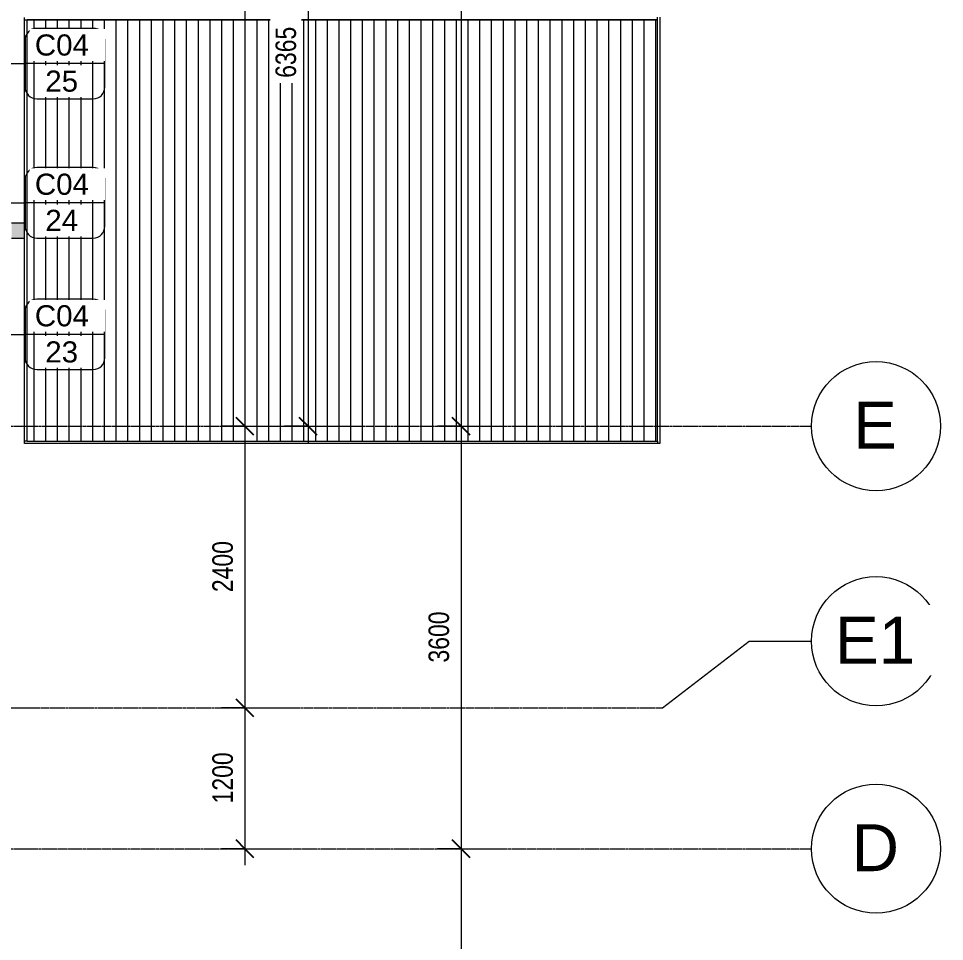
# Model space of a CAD drawing. Header units: millimetres. Extents: x -38576 to 20330, y -28812 to 13605.
# Drawn here: x 685 to 8578, y -12066 to -4203 of the extents above; entities that cross this region are included whole.
import ezdxf

# ---------------------------------------------------------------- set-up
doc = ezdxf.new("R2010")
doc.units = ezdxf.units.MM
doc.linetypes.add('Grid Line', pattern=[22.225, 12.7, -3.175, 3.175, -3.175])
for name, color, linetype, lineweight in [('A-ANNO-DIMS', 211, 'Continuous', 5), ('A-ANNO-DIMS-100', 211, 'Continuous', 5), ('A-ROOF', 132, 'Continuous', 9), ('A-ROOF-OTLN', 132, 'Continuous', 9), ('A-ROOF-PATT', 132, 'Continuous', 9), ('A-WALL-IDEN', 211, 'Continuous', 5), ('I-WALL', 2, 'Continuous', 9), ('S-GRID', 1, 'Continuous', 5), ('S-GRID-IDEN', 1, 'Continuous', 5)]:
    doc.layers.add(name, color=color, linetype=linetype, lineweight=lineweight)
doc.styles.add('Arial_1', font='arial.ttf', dxfattribs={"height": 400})
doc.styles.add('Arial_2', font='arial.ttf', dxfattribs={"width": 0.8, "height": 175})
doc.styles.add('Arial_3', font='arial.ttf', dxfattribs={"width": 0.9, "height": 120})
doc.styles.add('Arial_4', font='arial.ttf', dxfattribs={"height": 180})
doc.dimstyles.new('SVA_-_1_2mm_Arial', dxfattribs={"dimscale": 304.8, "dimtxt": 122.431128, "dimasz": 0.492126, "dimexe": 0.492126, "dimexo": 0.0625, "dimgap": 0.246063, "dimtad": 1, "dimdec": 0, "dimrnd": 5, "dimzin": 0, "dimdsep": 46, "dimtxsty": 'Arial_3', "dimblk1": 'OBLIQUE', "dimblk2": 'OBLIQUE', "dimsah": 1, "dimcen": 0.09, "dimdle": 0.492126, "dimazin": 0, "dimtfac": 1, "dimtdec": 4, "dimtix": 1, "dimtmove": 0, "dimatfit": 3, "dimfxl": 1.968504, "dimfxlon": 1, "dimtvp": 1, "dimtfill": 1, "dimtolj": 1, "dimtzin": 0, "dimarcsym": 2})
doc.dimstyles.new('SVA_Arc_Length-1_8mm_BLUE', dxfattribs={"dimscale": 304.8, "dimtxt": 178.545395, "dimasz": 0.492126, "dimexe": 0.656168, "dimexo": 0.0625, "dimgap": 0.164042, "dimtad": 1, "dimdec": 0, "dimrnd": 5, "dimzin": 0, "dimdsep": 46, "dimtxsty": 'Arial_2', "dimblk1": 'OBLIQUE', "dimblk2": 'OBLIQUE', "dimsah": 1, "dimcen": 0.09, "dimdle": 0.459318, "dimazin": 0, "dimtfac": 1, "dimtdec": 4, "dimtix": 1, "dimtmove": 0, "dimatfit": 3, "dimfxl": 1.148294, "dimfxlon": 1, "dimtvp": 1, "dimtfill": 1, "dimtolj": 1, "dimtzin": 0, "dimarcsym": 2})

# ---------------------------------------------------------------- blocks, each defined once
blk = doc.blocks.new('Grid - M_Grid Head - Circle-13408-Clerestory - Level')
at = {"layer": 'S-GRID-IDEN'}
blk.add_circle((0, 0), 5.5, dxfattribs=at)
blk = doc.blocks.new('DIMBLOCK22-Clerestory - Level')
at = {"layer": 'A-ANNO-DIMS-100'}
for p, q in [((2614.6, 1036.3), (2614.6, -7815.7)), ((2614.6, 896.3), (2414.6, 896.3)), ((2614.6, 896.3), (2964.6, 896.3)), ((2614.6, -7675.7), (2414.6, -7675.7)), ((2614.6, -7675.7), (2964.6, -7675.7))]:
    blk.add_line(p, q, dxfattribs=at)
at = {"layer": 'A-ANNO-DIMS-100', "lineweight": 25}
for p, q in [((2614.6, 896.3), (2539.6, 971.3)), ((2614.6, 896.3), (2689.6, 821.3)), ((2614.6, -7675.7), (2539.6, -7600.7)), ((2614.6, -7675.7), (2689.6, -7750.7))]:
    blk.add_line(p, q, dxfattribs=at)
at = {"layer": 'A-ANNO-DIMS-100', "color": 0, "insert": (2337.4, -3603.9), "char_height": 175, "width": 514.211, "attachment_point": 1, "rotation": 90, "line_spacing_factor": 0.941778, "style": 'Arial_2', "bg_fill": 3, "box_fill_scale": 1.25, "bg_fill_color": 256, "bg_fill_true_color": 13158600, "bg_fill_transparency": 0}
blk.add_mtext('8570', dxfattribs=at)
blk = doc.blocks.new('_Oblique')
at = {"color": 0, "linetype": 'ByBlock', "lineweight": -2}
blk.add_line((-0.5, -0.5), (0.5, 0.5), dxfattribs=at)
blk = doc.blocks.new('DIMBLOCK78-Clerestory - Level')
at = {"layer": 'A-ANNO-DIMS-100'}
for p, q in [((2614.6, -7535.7), (2614.6, -10075.7)), ((2614.6, -7675.7), (2414.6, -7675.7)), ((2614.6, -7675.7), (2964.6, -7675.7)), ((2614.6, -10075.7), (2414.6, -10075.7)), ((2614.6, -10075.7), (2964.6, -10075.7))]:
    blk.add_line(p, q, dxfattribs=at)
at = {"layer": 'A-ANNO-DIMS-100', "lineweight": 25}
for p, q in [((2614.6, -7675.7), (2539.6, -7600.7)), ((2614.6, -7675.7), (2689.6, -7750.7)), ((2614.6, -10075.7), (2539.6, -10000.7)), ((2614.6, -10075.7), (2689.6, -10150.7))]:
    blk.add_line(p, q, dxfattribs=at)
at = {"layer": 'A-ANNO-DIMS-100', "color": 0, "insert": (2337.4, -9089.9), "char_height": 175, "width": 514.211, "attachment_point": 1, "rotation": 90, "line_spacing_factor": 0.941778, "style": 'Arial_2', "bg_fill": 3, "box_fill_scale": 1.25, "bg_fill_color": 256, "bg_fill_true_color": 13158600, "bg_fill_transparency": 0}
blk.add_mtext('2400', dxfattribs=at)
blk = doc.blocks.new('DIMBLOCK79-Clerestory - Level')
at = {"layer": 'A-ANNO-DIMS-100', "lineweight": 25}
for p, q in [((2614.6, -10075.7), (2539.6, -10000.7)), ((2614.6, -10075.7), (2689.6, -10150.7)), ((2614.6, -11275.7), (2539.6, -11200.7)), ((2614.6, -11275.7), (2689.6, -11350.7))]:
    blk.add_line(p, q, dxfattribs=at)
at = {"layer": 'A-ANNO-DIMS-100'}
for p, q in [((2614.6, -10075.7), (2414.6, -10075.7)), ((2614.6, -10075.7), (2614.6, -11415.7)), ((2614.6, -10075.7), (2964.6, -10075.7)), ((2614.6, -11275.7), (2414.6, -11275.7)), ((2614.6, -11275.7), (2964.6, -11275.7))]:
    blk.add_line(p, q, dxfattribs=at)
at = {"layer": 'A-ANNO-DIMS-100', "color": 0, "insert": (2337.4, -10889.9), "char_height": 175, "width": 514.211, "attachment_point": 1, "rotation": 90, "line_spacing_factor": 0.941778, "style": 'Arial_2', "bg_fill": 3, "box_fill_scale": 1.25, "bg_fill_color": 256, "bg_fill_true_color": 13158600, "bg_fill_transparency": 0}
blk.add_mtext('1200', dxfattribs=at)
blk = doc.blocks.new('DIMBLOCK98-Clerestory - Level')
at = {"layer": 'A-ANNO-DIMS-100'}
for p, q in [((4457.4, 1036.3), (4457.4, -7675.7)), ((4457.4, 896.3), (4257.4, 896.3)), ((4457.4, 896.3), (4807.4, 896.3)), ((4457.4, -7675.7), (4257.4, -7675.7)), ((4457.4, -7675.7), (4807.4, -7675.7))]:
    blk.add_line(p, q, dxfattribs=at)
at = {"layer": 'A-ANNO-DIMS-100', "lineweight": 25}
for p, q in [((4457.4, 896.3), (4382.4, 971.3)), ((4457.4, 896.3), (4532.4, 821.3)), ((4457.4, -7675.7), (4382.4, -7600.7)), ((4457.4, -7675.7), (4532.4, -7750.7))]:
    blk.add_line(p, q, dxfattribs=at)
at = {"layer": 'A-ANNO-DIMS-100', "color": 0, "insert": (4180.2, -3603.9), "char_height": 175, "width": 514.211, "attachment_point": 1, "rotation": 90, "line_spacing_factor": 0.941778, "style": 'Arial_2', "bg_fill": 3, "box_fill_scale": 1.25, "bg_fill_color": 256, "bg_fill_true_color": 13158600, "bg_fill_transparency": 0}
blk.add_mtext('8570', dxfattribs=at)
blk = doc.blocks.new('DIMBLOCK99-Clerestory - Level')
at = {"layer": 'A-ANNO-DIMS-100', "lineweight": 25}
for p, q in [((4457.4, -7675.7), (4382.4, -7600.7)), ((4457.4, -7675.7), (4532.4, -7750.7)), ((4457.4, -11275.7), (4382.4, -11200.7)), ((4457.4, -11275.7), (4532.4, -11350.7))]:
    blk.add_line(p, q, dxfattribs=at)
at = {"layer": 'A-ANNO-DIMS-100'}
for p, q in [((4457.4, -7675.7), (4257.4, -7675.7)), ((4457.4, -7675.7), (4457.4, -11275.7)), ((4457.4, -7675.7), (4807.4, -7675.7)), ((4457.4, -11275.7), (4257.4, -11275.7)), ((4457.4, -11275.7), (4807.4, -11275.7))]:
    blk.add_line(p, q, dxfattribs=at)
at = {"layer": 'A-ANNO-DIMS-100', "color": 0, "insert": (4180.2, -9689.9), "char_height": 175, "width": 514.211, "attachment_point": 1, "rotation": 90, "line_spacing_factor": 0.941778, "style": 'Arial_2', "bg_fill": 3, "box_fill_scale": 1.25, "bg_fill_color": 256, "bg_fill_true_color": 13158600, "bg_fill_transparency": 0}
blk.add_mtext('3600', dxfattribs=at)
blk = doc.blocks.new('DIMBLOCK100-Clerestory - Level')
at = {"layer": 'A-ANNO-DIMS-100', "lineweight": 25}
for p, q in [((4457.4, -11275.7), (4382.4, -11200.7)), ((4457.4, -11275.7), (4532.4, -11350.7)), ((4457.4, -14875.7), (4382.4, -14800.7)), ((4457.4, -14875.7), (4532.4, -14950.7))]:
    blk.add_line(p, q, dxfattribs=at)
at = {"layer": 'A-ANNO-DIMS-100'}
for p, q in [((4457.4, -11275.7), (4257.4, -11275.7)), ((4457.4, -11275.7), (4457.4, -14875.7)), ((4457.4, -11275.7), (4807.4, -11275.7)), ((4457.4, -14875.7), (4257.4, -14875.7)), ((4457.4, -14875.7), (4807.4, -14875.7))]:
    blk.add_line(p, q, dxfattribs=at)
at = {"layer": 'A-ANNO-DIMS-100', "color": 0, "insert": (4180.2, -13289.9), "char_height": 175, "width": 514.211, "attachment_point": 1, "rotation": 90, "line_spacing_factor": 0.941778, "style": 'Arial_2', "bg_fill": 3, "box_fill_scale": 1.25, "bg_fill_color": 256, "bg_fill_true_color": 13158600, "bg_fill_transparency": 0}
blk.add_mtext('3600', dxfattribs=at)
blk = doc.blocks.new('DIMBLOCK110-Clerestory - Level')
at = {"layer": 'A-ANNO-DIMS-100'}
for p, q in [((183.1, -9925.7), (183.1, -10360.7)), ((183.1, -10075.7), (33.1, -10075.7)), ((183.1, -10075.7), (783.1, -10075.7)), ((183.1, -10210.7), (-416.9, -10210.7)), ((183.1, -10210.7), (333.1, -10210.7))]:
    blk.add_line(p, q, dxfattribs=at)
at = {"layer": 'A-ANNO-DIMS-100', "lineweight": 25}
for p, q in [((183.1, -10075.7), (108.1, -10000.7)), ((183.1, -10075.7), (258.1, -10150.7)), ((183.1, -10210.7), (108.1, -10135.7)), ((183.1, -10210.7), (258.1, -10285.7))]:
    blk.add_line(p, q, dxfattribs=at)
at = {"layer": 'A-ANNO-DIMS-100', "color": 0, "insert": (-47.7, -10267.5), "char_height": 120, "width": 298.355, "attachment_point": 1, "rotation": 90, "line_spacing_factor": 0.941778, "style": 'Arial_3', "bg_fill": 3, "box_fill_scale": 1.25, "bg_fill_color": 256, "bg_fill_true_color": 13158600, "bg_fill_transparency": 0}
blk.add_mtext('135', dxfattribs=at)
blk = doc.blocks.new('DIMBLOCK139-Clerestory - Level')
at = {"layer": 'A-ANNO-DIMS-100', "lineweight": 25}
for p, q in [((3153.3, -1311.7), (3078.3, -1236.7)), ((3153.3, -1311.7), (3228.3, -1386.7)), ((3153.3, -7675.7), (3078.3, -7600.7)), ((3153.3, -7675.7), (3228.3, -7750.7))]:
    blk.add_line(p, q, dxfattribs=at)
at = {"layer": 'A-ANNO-DIMS-100'}
for p, q in [((3153.3, -1311.7), (2953.3, -1311.7)), ((3153.3, -1311.7), (3153.3, -7815.7)), ((3153.3, -1311.7), (3503.3, -1311.7)), ((3153.3, -7675.7), (2953.3, -7675.7)), ((3153.3, -7675.7), (3503.3, -7675.7))]:
    blk.add_line(p, q, dxfattribs=at)
at = {"layer": 'A-ANNO-DIMS-100', "color": 0, "insert": (2876.1, -4707.9), "char_height": 175, "width": 514.211, "attachment_point": 1, "rotation": 90, "line_spacing_factor": 0.941778, "style": 'Arial_2', "bg_fill": 3, "box_fill_scale": 1.25, "bg_fill_color": 256, "bg_fill_true_color": 13158600, "bg_fill_transparency": 0}
blk.add_mtext('6365', dxfattribs=at)
blk = doc.blocks.new('SVA_Shopfront Tag_Arial 1_8mm - --1399054-Clerestory - Level')
at = {"layer": 'A-WALL-IDEN'}
for p, q in [((2.4, 3), (-2.4, 3)), ((-3.4, 2), (-3.4, 0)), ((3.4, 0), (3.4, 2)), ((3.4, 0), (-3.4, 0)), ((3.4, -2), (3.4, 0)), ((-3.4, 0), (-3.4, -2)), ((-2.4, -3), (2.4, -3))]:
    blk.add_line(p, q, dxfattribs=at)
for centre, start, end in [((-2.4, 2), 90, 180), ((2.4, 2), 360, 90), ((-2.4, -2), 180, 270), ((2.4, -2), 270, 360)]:
    blk.add_arc(centre, 1, start, end, dxfattribs=at)

msp = doc.modelspace()

# ---------------------------------------------------------------- hatches: boundary and pattern name
at = {"layer": 'A-ROOF-PATT', "lineweight": 5}
h = msp.add_hatch(dxfattribs=at)
h.set_pattern_fill('FP_1', color=252, style=0, pattern_type=2)
h.set_pattern_definition([(90, (18.28, 113.2), (-100, 6e-15), [])])
h.paths.add_polyline_path([(6132.4, -7802.7), (6132.4, -4214.7), (756.7, -4214.7), (756.7, -7802.7), (5843.3, -7802.7)])
at = {"layer": 'I-WALL'}
h = msp.add_hatch(color=254, dxfattribs=at)
h.paths.add_polyline_path([(729.3, -6077.3), (736.7, -6077.3), (736.7, -5943.3), (626.4, -5943.3), (626.4, -6077.3)])
h.paths.add_polyline_path([(399.3, -6077.3), (474.4, -6077.3), (474.4, -5943.3), (-373.6, -5943.3), (-373.6, -6077.3), (234.3, -6077.3)])
h.paths.add_polyline_path([(496.4, -6077.3), (501.4, -6077.3), (501.4, -5943.3), (496.4, -5943.3), (496.4, -6007.8)])

# ---------------------------------------------------------------- linework, layer by layer
at = {"layer": 'A-ROOF', "color": 8}
for p, q in [((756.7, -4214.7), (756.7, -7802.7)), ((6132.4, -4212.7), (758.7, -4212.7)), ((6132.4, -7802.7), (6132.4, -4214.7)), ((758.7, -7802.7), (6132.4, -7802.7))]:
    msp.add_line(p, q, dxfattribs=at)
at = {"layer": 'A-ROOF-OTLN', "color": 8}
for p, q in [((736.7, -4212.7), (758.7, -4212.7)), ((736.7, -7802.7), (736.7, -4212.7)), ((737.4, -4214.7), (737.4, -4192.7)), ((737.4, -4214.7), (6132.4, -4214.7)), ((758.7, -7802.7), (758.7, -4214.7)), ((6130.4, -4192.3), (6130.4, -4212.7)), ((6130.4, -4214.7), (6130.4, -7802.7)), ((6132.4, -4212.7), (6132.4, -4214.7)), ((6152.4, -4192.3), (6152.4, -7823.5)), ((736.6, -7822.7), (736.6, -7800.7)), ((758.7, -7802.7), (736.7, -7802.7)), ((6132.4, -7802.7), (6132.4, -7822.7)), ((6132.4, -7822.7), (736.6, -7822.7)), ((6152.4, -7823.5), (6130.4, -7823.5))]:
    msp.add_line(p, q, dxfattribs=at)
at = {"layer": 'A-WALL-IDEN'}
for p, q in [((-508.7, -4586.4), (741.3, -4586.4)), ((-508.6, -5772.7), (741.4, -5772.7)), ((-508.7, -6893.6), (741.3, -6893.6))]:
    msp.add_line(p, q, dxfattribs=at)
at = {"layer": 'I-WALL'}
for p, q in [((626.4, -5943.3), (736.7, -5943.3)), ((736.7, -6077.3), (626.4, -6077.3))]:
    msp.add_line(p, q, dxfattribs=at)
at = {"layer": 'S-GRID', "linetype": 'Grid Line'}
for p, q in [((-35318.6, -7675.7), (7444.6, -7675.7)), ((-18753.2, -10075.7), (6174.6, -10075.7)), ((-35318.6, -11275.7), (7444.6, -11275.7))]:
    msp.add_line(p, q, dxfattribs=at)
at = {"layer": 'S-GRID'}
for p, q in [((6174.6, -10075.7), (6914.2, -9508.1)), ((6914.2, -9508.1), (7444.6, -9508.1))]:
    msp.add_line(p, q, dxfattribs=at)

# ---------------------------------------------------------------- block references
at = {"layer": 'A-WALL-IDEN', "xscale": 99.99999999999993, "yscale": 99.99999999999993, "zscale": 99.99999999999993}
for p in [(1081.3, -4586.4), (1081.4, -5772.7), (1081.3, -6893.6)]:
    msp.add_blockref('SVA_Shopfront Tag_Arial 1_8mm - --1399054-Clerestory - Level', p, dxfattribs=at)
at = {"layer": 'S-GRID-IDEN', "xscale": 99.99999999999993, "yscale": 99.99999999999993, "zscale": 99.99999999999993, "rotation": 269.9999999999993}
for p in [(7994.6, -7675.7), (7994.6, -9508.1), (7994.6, -11275.7)]:
    msp.add_blockref('Grid - M_Grid Head - Circle-13408-Clerestory - Level', p, dxfattribs=at)

# ---------------------------------------------------------------- next in the draw order: texts
at = {"layer": 'A-WALL-IDEN', "char_height": 180, "width": 336.709, "attachment_point": 1, "style": 'Arial_4', "bg_fill": 3, "box_fill_scale": 1.25, "bg_fill_color": 256, "bg_fill_true_color": 13158600, "bg_fill_transparency": 0}
for s, insert in [('25', (913.6, -4646)), ('24', (913.8, -5832.3)), ('23', (913.6, -6953.2))]:
    msp.add_mtext(s, dxfattribs=dict(at, insert=insert))
at = {"layer": 'S-GRID-IDEN', "char_height": 400, "attachment_point": 1, "style": 'Arial_1', "bg_fill": 3, "box_fill_scale": 1.25, "bg_fill_color": 256, "bg_fill_true_color": 13158600, "bg_fill_transparency": 0}
for s, insert, width in [('E', (7800, -7467.4), 456.962), ('E1', (7644.5, -9299.8), 833.755), ('D', (7787, -11067.4), 489.029)]:
    msp.add_mtext(s, dxfattribs=dict(at, insert=insert, width=width))

# ---------------------------------------------------------------- next in the draw order: dimensions: what is measured, and where the dimension line sits
at = {"layer": 'A-ANNO-DIMS'}
for base, p1, p2, dimstyle, override, picture, middle in [((2614.6, -7675.7), (2964.6, 896.3), (2964.6, -7675.7), 'SVA_Arc_Length-1_8mm_BLUE', {"dimpost": '<>', "dimfxl": 8572}, 'DIMBLOCK22-Clerestory - Level', (2475.2, -3389.7)), ((4457.4, -7675.7), (4807.4, 896.3), (4807.4, -7675.7), 'SVA_Arc_Length-1_8mm_BLUE', {"dimpost": '<>', "dimfxl": 8572}, 'DIMBLOCK98-Clerestory - Level', (4318.1, -3389.7)), ((183.1, -10210.7), (783.1, -10075.7), (-416.9, -10210.7), 'SVA_-_1_2mm_Arial', {"dimpost": '<>', "dimfxl": 1207.569874}, 'DIMBLOCK110-Clerestory - Level', (46.8, -10143.2))]:
    dim = msp.add_linear_dim(base=base, p1=p1, p2=p2, angle=90, dimstyle=dimstyle, override=override, dxfattribs=at)
    dim.commit()
    dim.dimension.update_dxf_attribs({"geometry": picture, "text_midpoint": middle})

# ---------------------------------------------------------------- next in the draw order: texts
at = {"layer": 'A-WALL-IDEN', "char_height": 180, "width": 553.164, "attachment_point": 1, "style": 'Arial_4', "bg_fill": 3, "box_fill_scale": 1.25, "bg_fill_color": 256, "bg_fill_true_color": 13158600, "bg_fill_transparency": 0}
for insert in [(824.6, -4338.2), (824.8, -5524.5), (824.6, -6645.4)]:
    msp.add_mtext('C04', dxfattribs=dict(at, insert=insert))

# ---------------------------------------------------------------- next in the draw order: dimensions: what is measured, and where the dimension line sits
at = {"layer": 'A-ANNO-DIMS'}
for base, p1, p2, override, picture, middle in [((2614.6, -10075.7), (2964.6, -7675.7), (2964.6, -10075.7), {"dimpost": '<>', "dimfxl": 2400}, 'DIMBLOCK78-Clerestory - Level', (2475.2, -8875.7)), ((4457.4, -11275.7), (4807.4, -7675.7), (4807.4, -11275.7), {"dimpost": '<>', "dimfxl": 3600}, 'DIMBLOCK99-Clerestory - Level', (4318, -9475.7))]:
    dim = msp.add_linear_dim(base=base, p1=p1, p2=p2, angle=90, dimstyle='SVA_Arc_Length-1_8mm_BLUE', override=override, dxfattribs=at)
    dim.commit()
    dim.dimension.update_dxf_attribs({"geometry": picture, "text_midpoint": middle})

# ---------------------------------------------------------------- next in the draw order: dimensions: what is measured, and where the dimension line sits
for base, p1, p2, override, picture, middle in [((3153.3, -7675.7), (3503.3, -1311.7), (3503.3, -7675.7), {"dimpost": '<>', "dimfxl": 6364}, 'DIMBLOCK139-Clerestory - Level', (3013.9, -4493.7)), ((2614.6, -11275.7), (2964.6, -10075.7), (2964.6, -11275.7), {"dimpost": '<>', "dimfxl": 1200}, 'DIMBLOCK79-Clerestory - Level', (2475.2, -10675.7)), ((4457.4, -14875.7), (4807.4, -11275.7), (4807.4, -14875.7), {"dimpost": '<>', "dimfxl": 3600}, 'DIMBLOCK100-Clerestory - Level', (4318, -13075.7))]:
    dim = msp.add_linear_dim(base=base, p1=p1, p2=p2, angle=90, dimstyle='SVA_Arc_Length-1_8mm_BLUE', override=override, dxfattribs=at)
    dim.commit()
    dim.dimension.update_dxf_attribs({"geometry": picture, "text_midpoint": middle})

doc.saveas('drawing.dxf')
